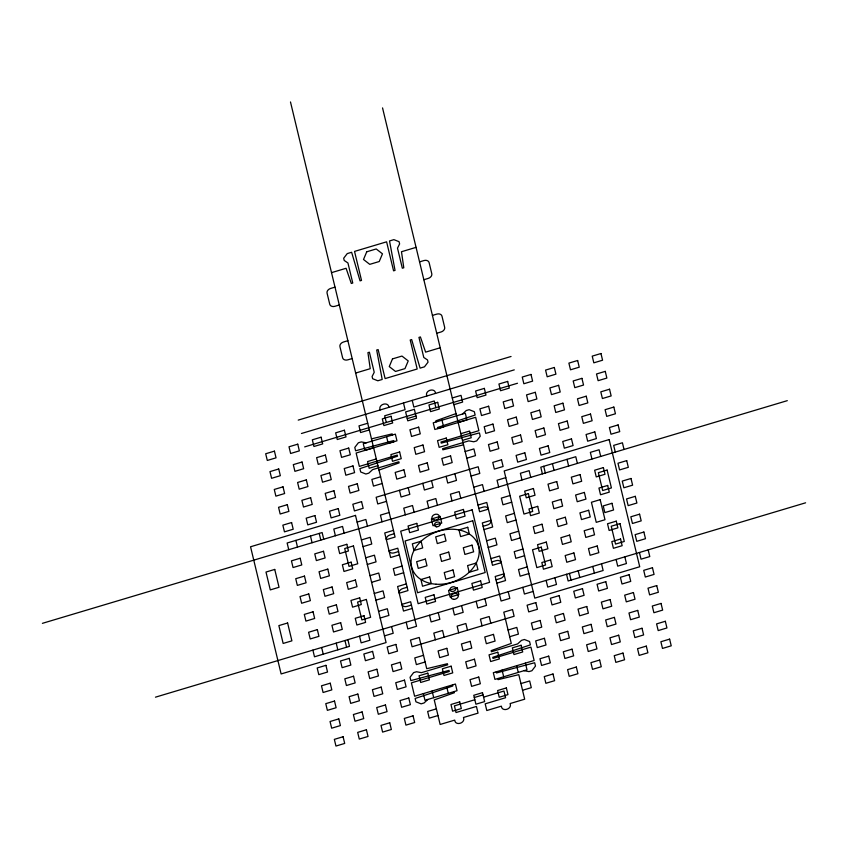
<?xml version="1.0" encoding="UTF-8"?>
<svg xmlns="http://www.w3.org/2000/svg" width="848" height="848" viewBox="0 0 848 848"><rect width="100%" height="100%" fill="white"/><g stroke="black" fill="none" stroke-linecap="round" stroke-linejoin="round"><path stroke-width="1.27" d="M462.393 414.078L466.23 410.538L469.145 409.669L474.329 411.704L475.134 415.054L437.504 427.498L437.769 428.611L475.664 417.28L478.887 430.667L440.981 441.999L441.257 443.122L479.427 432.904L480.222 436.254L476.661 440.907L473.746 441.776L468.838 440.854L442.592 448.698L442.868 449.811L463.538 444.829M427.88 699.441L424.042 702.981L421.127 703.851L415.944 701.815L415.138 698.466L452.779 686.021L452.503 684.908M456.033 413.591L435.893 420.809L436.158 421.922M378.992 470.099L399.132 462.881L398.867 461.768L372.622 469.612L368.785 473.152L365.87 474.021L360.697 471.986L359.891 468.637L397.521 456.192L397.256 455.079L359.351 466.411L356.139 453.023L394.034 441.691L393.769 440.568L355.598 450.786L354.793 447.437L358.365 442.783L361.28 441.914L366.188 442.836M331.526 272.643L346.09 268.286L351.305 283.465L352.757 283.031L347.934 262.954L344.214 260.474L343.673 258.248L347.245 253.594L351.623 252.28L360.05 280.858L361.513 280.423L354.538 251.411L386.603 241.828L393.578 270.83L395.041 270.395L389.518 240.949L393.896 239.645L399.069 241.68L399.609 243.917L397.5 248.135L402.323 268.212L403.786 267.777L401.486 251.729L416.071 247.362M335.013 287.143L330.635 288.447A4.569 3.434 -20.7 0 0 327.063 293.101L329.745 304.262A4.569 3.434 -20.7 0 0 334.928 306.298L339.295 304.994M419.559 261.873L423.926 260.559A4.569 3.434 -20.7 0 1 429.109 262.604L431.791 273.756A4.569 3.434 -20.7 0 1 428.219 278.409L423.852 279.723M347.881 340.695L343.514 341.998A4.569 3.434 -20.7 0 0 339.942 346.652L342.624 357.814A4.569 3.434 -20.7 0 0 347.797 359.849L352.174 358.545M432.427 315.414L436.805 314.11A4.569 3.434 -20.7 0 1 441.978 316.156L444.659 327.307A4.569 3.434 -20.7 0 1 441.098 331.96L436.72 333.264M355.662 373.046L370.226 368.689L367.937 352.641L369.389 352.206L374.222 372.283L372.102 376.501L372.643 378.727L377.826 380.773L382.194 379.469L376.682 350.023L378.134 349.588L385.109 378.59L417.184 369.007L410.209 339.995L411.662 339.56L420.099 368.138L424.466 366.824L428.039 362.17L427.498 359.944L423.777 357.464L418.954 337.387L420.407 336.953L425.622 352.132L440.207 347.775M298.22 420.11L511.047 356.478M301.443 433.498L514.27 369.866M367.725 423.247L358.98 425.866L360.591 432.554L369.336 429.947M452.281 397.977L461.026 395.359L462.637 402.058L453.881 404.666M304.665 446.885L517.492 383.254M407.241 418.615L415.986 415.997M373.629 447.797L364.884 450.405L363.273 443.716L395.348 434.123L396.949 440.822L388.204 443.44L386.593 436.741M458.174 422.516L466.919 419.908L465.319 413.209L433.243 422.802L434.854 429.491L443.599 426.873L441.988 420.184M376.311 458.948L367.566 461.566L369.177 468.255L377.922 465.647M460.856 433.678L469.601 431.06L471.212 437.759L462.467 440.366M380.604 476.799L371.859 479.417L373.47 486.105L382.215 483.498M465.149 451.528L473.894 448.91L475.505 455.609L466.76 458.217M386.508 501.348L377.752 503.956L376.152 497.267L478.187 466.76L479.798 473.449L471.053 476.067M357.114 522.092L365.859 519.474L367.47 526.163M389.19 512.499L380.434 515.118L382.045 521.806M473.735 487.229L482.48 484.611L484.091 491.299M505.8 477.636L497.055 480.254L498.666 486.943M42.4 623.344L787.294 400.659M361.407 539.943L370.152 537.325L371.763 544.013L363.018 546.631M393.472 530.35L384.727 532.968L390.631 557.507L399.376 554.899M478.028 505.079L486.773 502.461L492.667 527L483.922 529.618M510.093 495.486L501.348 498.105L502.959 504.793L511.704 502.186M394.278 533.699L389.91 535.003A4.569 3.434 -20.7 0 0 386.338 539.657L395.083 537.049L290.482 101.951M478.823 508.418L483.201 507.115A4.569 3.434 -20.7 0 1 488.384 509.15L479.629 511.768L382.543 107.908M365.7 557.793L374.445 555.175L376.056 561.864L367.311 564.482M514.386 513.337L505.641 515.955L507.252 522.644L515.997 520.036M398.571 551.55L394.203 552.854A4.569 3.434 -20.7 0 1 389.02 550.818L397.765 548.2L407.962 590.59L399.217 593.208A4.569 3.434 -20.7 0 1 402.779 588.554L407.157 587.251M483.116 526.269L487.494 524.965A4.569 3.434 -20.7 0 0 491.066 520.312L482.311 522.93L492.508 565.319L501.253 562.701A4.569 3.434 -20.7 0 0 496.08 560.666L491.702 561.97M369.993 575.633L378.738 573.025L380.349 579.714L371.594 582.332M402.058 566.051L393.313 568.669L394.924 575.357L403.669 572.739M486.604 540.78L495.349 538.162L496.96 544.851L488.215 547.469M518.679 531.187L509.934 533.805L511.535 540.494L520.28 537.886M374.275 593.483L383.031 590.876L384.632 597.564L375.887 600.183M406.351 583.901L397.606 586.519L403.5 611.058L412.255 608.44M490.897 558.62L499.642 556.012L505.546 580.551L496.801 583.17M522.972 549.038L514.217 551.656L515.828 558.344L524.573 555.726M378.568 611.334L387.313 608.726L388.925 615.415L380.18 618.033M527.255 566.888L518.51 569.506L520.121 576.195L528.866 573.577M411.45 605.101L407.072 606.405A4.569 3.434 -20.7 0 1 401.899 604.37L410.644 601.751L416.538 626.29L407.793 628.909L406.181 622.22M495.995 579.82L500.362 578.516A4.569 3.434 -20.7 0 0 503.935 573.863L495.19 576.47L501.094 601.02L509.839 598.402L508.228 591.713M155.46 697.173L805.6 502.811M384.473 635.883L393.218 633.265L391.606 626.577M533.159 591.427L524.414 594.045L522.803 587.357M423.512 655.303L414.767 657.921L416.379 664.609L425.124 661.991M508.058 630.022L516.803 627.414L518.414 634.103L509.669 636.721M436.391 708.854L427.646 711.461L429.247 718.161L437.992 715.542M474.286 697.522L483.031 694.904M520.937 683.573L529.682 680.965L531.293 687.654L522.548 690.272M474.827 699.748L454.422 705.854L456.023 712.543L476.438 706.448L478.039 713.136L463.464 717.493L463.739 718.616A4.569 3.434 -20.7 0 1 460.167 723.27A4.569 3.434 -20.7 0 1 454.984 721.224L454.719 720.111L440.144 724.468L434.24 699.929L454.38 692.71L454.115 691.597M483.572 697.141L503.977 691.035L505.588 697.734L485.183 703.829L486.794 710.529L501.369 706.161L501.634 707.285A4.569 3.434 -20.7 0 0 506.818 709.32A4.569 3.434 -20.7 0 0 510.379 704.667L510.114 703.554L524.689 699.197L518.796 674.658L498.115 679.64L497.85 678.527M371.488 438.861L392.158 433.879L392.423 434.992M524.085 670.683L528.993 671.605L531.908 670.736L535.48 666.083L534.675 662.733L496.504 672.952L496.239 671.828M624.033 449.472L622.421 442.773L613.676 445.391L615.288 452.079M648.169 549.875L649.78 556.564L641.024 559.182L639.424 552.493M600.702 456.436L599.091 449.747L590.346 452.366L591.957 459.054M624.838 556.85L626.449 563.538L617.704 566.157L616.093 559.457M577.382 463.411L575.781 456.722L540.791 467.174L542.402 473.873M601.529 563.814L603.129 570.513L568.149 580.975L566.538 574.276M567.026 459.33L568.637 466.029M592.773 566.432L594.384 573.131M552.451 463.697L554.062 470.386M578.198 570.789L579.809 577.488M543.706 466.305L545.317 473.004M569.453 573.407L571.064 580.106M530.731 477.36L529.131 470.661L520.375 473.279L521.986 479.979M554.868 577.764L556.479 584.463L547.734 587.07L546.123 580.382M525.389 663.115L527 669.803L494.935 679.396L493.324 672.697L534.134 660.497L530.922 647.109L493.017 658.44L492.752 657.327L530.382 644.883L529.576 641.533L524.403 639.498L521.488 640.367L517.651 643.908L491.405 651.752L491.14 650.639L511.28 643.42L503.776 612.171L512.521 609.564L514.121 616.252L412.086 646.759L410.474 640.07L419.219 637.452L426.735 668.69L447.415 663.708L447.68 664.821L421.435 672.665L416.527 671.743L413.612 672.612L410.05 677.266L410.856 680.615L449.016 670.397L449.292 671.521L411.386 682.852L414.608 696.24L455.418 684.029L457.03 690.717L424.965 700.31L423.353 693.611M516.644 665.722L518.255 672.422M435.554 393.408L435.289 392.295A4.569 3.434 -20.7 0 0 430.106 390.25A4.569 3.434 -20.7 0 0 426.544 394.903L426.809 396.027M454.867 473.735L456.478 480.424L447.723 483.042L446.122 476.343M460.761 498.274L459.16 491.586L450.405 494.193L452.016 500.892M484.908 598.688L486.508 605.377L477.763 607.995L476.152 601.296M490.801 623.227L489.19 616.528L480.445 619.146L482.056 625.845M502.069 670.079L503.68 676.778M435.861 407.665L434.25 400.977L413.835 407.072L412.234 400.383M431.537 480.71L433.148 487.399L424.403 490.017L422.792 483.318M437.441 505.249L435.83 498.56L427.085 501.168L428.696 507.867M461.577 605.652L463.188 612.351L454.443 614.959L452.832 608.27M467.481 630.202L465.87 623.503L457.125 626.121L458.736 632.809M403.489 402.991L405.09 409.69L384.685 415.785L386.296 422.484M388.903 407.358L388.638 406.234A4.569 3.434 -20.7 0 0 383.466 404.199A4.569 3.434 -20.7 0 0 379.893 408.853L380.158 409.966M408.217 487.674L409.828 494.373L401.083 496.992L399.472 490.292M414.121 512.224L412.51 505.525L403.765 508.143L405.376 514.831M438.257 612.627L439.868 619.326L431.123 621.934L429.512 615.245M444.161 637.177L442.55 630.477L433.805 633.096L435.406 639.784M446.673 686.647L448.285 693.335M432.098 691.003L433.71 697.692M344.15 533.138L342.539 526.449L333.794 529.057L335.405 535.756M368.286 633.541L369.898 640.24L361.153 642.858L359.541 636.159M323.735 539.243L322.123 532.544L287.133 543.006L288.744 549.705M347.871 639.646L349.482 646.346L314.491 656.797L312.891 650.109M319.219 533.413L320.82 540.112M344.966 640.516L346.567 647.215M310.463 536.031L312.075 542.731M336.211 643.134L337.822 649.822M295.888 540.388L297.5 547.087M321.636 647.49L323.247 654.19M366.739 251.792L363.516 259.488L369.76 264.353L379.236 261.523L382.469 253.828L376.215 248.962L366.739 251.792M392.486 358.895L389.264 366.59L395.507 371.456L404.984 368.615L408.217 360.919L401.963 356.065L392.486 358.895M274.434 451.136L265.689 453.754L267.3 460.453L276.045 457.835L274.434 451.136M297.754 444.172L289.009 446.779L290.62 453.479L299.365 450.86L297.754 444.172M321.085 437.197L312.34 439.815L313.94 446.504L322.696 443.886L321.085 437.197M344.405 430.222L335.66 432.84L337.271 439.529L346.016 436.921L344.405 430.222M391.055 416.283L382.31 418.891L383.911 425.59L392.666 422.972L391.055 416.283M414.375 409.308L405.63 411.916L407.771 420.841L416.516 418.234L414.375 409.308M437.695 402.334L428.95 404.952L430.561 411.64L439.306 409.022L437.695 402.334M484.346 388.384L475.601 391.002L477.212 397.691L485.957 395.083L484.346 388.384M507.666 381.42L498.921 384.027L500.532 390.727L509.277 388.108L507.666 381.42M530.996 374.445L522.251 377.053L523.852 383.752L532.608 381.134L530.996 374.445M554.316 367.47L545.571 370.088L547.183 376.777L555.928 374.159L554.316 367.47M577.636 360.495L568.891 363.114L570.503 369.802L579.248 367.195L577.636 360.495M600.967 353.521L592.222 356.139L593.823 362.838L602.568 360.22L600.967 353.521M278.727 468.986L269.982 471.605L271.593 478.304L280.338 475.686L278.727 468.986M302.047 462.022L293.302 464.63L294.913 471.329L303.658 468.711L302.047 462.022M325.378 455.047L316.622 457.666L318.233 464.354L326.978 461.736L325.378 455.047M348.698 448.073L339.953 450.691L341.564 457.379L350.309 454.772L348.698 448.073M418.668 427.159L409.923 429.766L411.534 436.466L420.279 433.847L418.668 427.159M488.639 406.234L479.894 408.853L481.505 415.541L490.25 412.934L488.639 406.234M511.959 399.27L503.214 401.878L504.825 408.577L513.57 405.959L511.959 399.27M535.289 392.295L526.534 394.903L528.145 401.602L536.89 398.984L535.289 392.295M558.609 385.321L549.864 387.939L551.476 394.627L560.221 392.009L558.609 385.321M581.929 378.346L573.184 380.964L574.796 387.653L583.541 385.045L581.929 378.346M605.26 371.371L596.504 373.989L598.116 380.678L606.861 378.07L605.26 371.371M283.02 486.837L274.275 489.455L275.876 496.154L284.631 493.536L283.02 486.837M306.34 479.873L297.595 482.48L299.206 489.179L307.951 486.561L306.34 479.873M329.66 472.898L320.915 475.505L322.526 482.205L331.271 479.586L329.66 472.898M352.991 465.923L344.246 468.541L345.846 475.23L354.602 472.622L352.991 465.923M399.631 451.973L390.886 454.592L392.497 461.291L401.242 458.673L399.631 451.973M422.961 445.009L414.216 447.617L415.817 454.316L424.572 451.698L422.961 445.009M446.281 438.034L437.536 440.653L439.147 447.341L447.892 444.723L446.281 438.034M492.932 424.085L484.187 426.703L485.787 433.392L494.543 430.784L492.932 424.085M516.252 417.11L507.507 419.728L509.118 426.427L517.863 423.809L516.252 417.11M539.572 410.146L530.827 412.753L532.438 419.453L541.183 416.834L539.572 410.146M562.902 403.171L554.157 405.789L555.758 412.478L564.503 409.86L562.902 403.171M586.222 396.196L577.477 398.814L579.089 405.503L587.834 402.895L586.222 396.196M609.542 389.221L600.797 391.84L602.409 398.528L611.154 395.921L609.542 389.221M287.313 504.687L278.557 507.305L280.169 514.005L288.914 511.386L287.313 504.687M310.633 497.723L301.888 500.331L303.499 507.03L312.244 504.412L310.633 497.723M333.953 490.748L325.208 493.356L326.819 500.055L335.564 497.437L333.953 490.748M357.284 483.773L348.528 486.392L350.139 493.08L358.884 490.462L357.284 483.773M403.924 469.824L395.179 472.442L396.79 479.141L405.535 476.523L403.924 469.824M427.254 462.86L418.499 465.467L420.11 472.166L428.855 469.548L427.254 462.86M450.574 455.885L441.829 458.492L443.44 465.192L452.185 462.573L450.574 455.885M497.225 441.935L488.469 444.553L490.08 451.242L498.825 448.634L497.225 441.935M520.545 434.96L511.8 437.579L513.411 444.278L522.156 441.66L520.545 434.96M543.865 427.996L535.12 430.604L536.731 437.303L545.476 434.685L543.865 427.996M567.195 421.021L558.44 423.64L560.051 430.328L568.796 427.71L567.195 421.021M590.515 414.047L581.77 416.665L583.382 423.353L592.127 420.746L590.515 414.047M613.835 407.072L605.09 409.69L606.702 416.379L615.447 413.771L613.835 407.072M291.595 522.538L282.85 525.156L284.462 531.844L293.207 529.237L291.595 522.538M314.926 515.573L306.181 518.181L307.782 524.88L316.537 522.262L314.926 515.573M338.246 508.599L329.501 511.206L331.112 517.905L339.857 515.287L338.246 508.599M361.566 501.624L352.821 504.242L354.432 510.931L363.177 508.312L361.566 501.624M501.507 459.786L492.762 462.404L494.373 469.092L503.118 466.485L501.507 459.786M524.838 452.811L516.093 455.429L517.693 462.128L526.449 459.51L524.838 452.811M548.158 445.847L539.413 448.454L541.024 455.153L549.769 452.535L548.158 445.847M571.478 438.872L562.733 441.479L564.344 448.179L573.089 445.56L571.478 438.872M594.808 431.897L586.063 434.515L587.664 441.204L596.409 438.596L594.808 431.897M618.128 424.922L609.383 427.54L610.995 434.229L619.74 431.621L618.128 424.922M355.503 515.393L250.552 546.769L281.123 673.948L386.084 642.572L355.503 515.393M609.15 439.571L504.189 470.947L534.77 598.126L639.721 566.75L609.15 439.571M300.181 558.238L291.436 560.857L293.048 567.545L301.793 564.938L300.181 558.238M323.501 551.264L314.756 553.882L316.368 560.581L325.113 557.963L323.501 551.264M346.832 544.299L338.087 546.907L339.688 553.606L348.443 550.988L346.832 544.299M416.803 523.375L408.058 525.993L409.658 532.682L418.414 530.074L416.803 523.375M440.123 516.4L431.378 519.018L432.989 525.718L441.734 523.099L440.123 516.4M463.443 509.436L454.698 512.044L456.309 518.743L465.054 516.125L463.443 509.436M533.413 488.512L524.668 491.13L526.279 497.818L535.024 495.211L533.413 488.512M556.744 481.547L547.999 484.155L549.599 490.854L558.344 488.236L556.744 481.547M580.064 474.573L571.319 477.18L572.93 483.879L581.675 481.261L580.064 474.573M603.384 467.598L594.639 470.216L596.25 476.905L604.995 474.286L603.384 467.598M626.714 460.623L617.969 463.241L619.57 469.93L628.315 467.322L626.714 460.623M472.135 509.828L400.701 531.177L418.138 603.691L489.572 582.343L472.135 509.828M274.741 569.432L265.996 572.05L270.289 589.901L279.034 587.282L274.741 569.432M353.457 545.9L344.712 548.518L349.005 566.369L357.75 563.75L353.457 545.9M528.399 493.6L519.654 496.218L523.947 514.068L532.692 511.45L528.399 493.6M607.115 470.068L598.37 472.686L602.663 490.536L611.408 487.918L607.115 470.068M472.739 520.767L405.1 540.992L417.545 592.752L485.183 572.527L472.739 520.767M304.474 576.089L295.729 578.707L297.341 585.396L306.086 582.788L304.474 576.089M327.794 569.114L319.049 571.732L320.661 578.431L329.406 575.813L327.794 569.114M351.125 562.15L342.369 564.757L343.981 571.457L352.726 568.838L351.125 562.15M421.096 541.225L412.34 543.844L413.951 550.532L422.696 547.925L421.096 541.225M444.416 534.251L435.671 536.869L437.282 543.568L446.027 540.95L444.416 534.251M467.736 527.286L458.991 529.894L460.602 536.593L469.347 533.975L467.736 527.286M537.706 506.362L528.961 508.98L530.572 515.669L539.317 513.061L537.706 506.362M561.037 499.387L552.281 502.005L553.892 508.705L562.637 506.086L561.037 499.387M584.357 492.423L575.612 495.031L577.223 501.73L585.968 499.112L584.357 492.423M607.677 485.448L598.932 488.066L600.543 494.755L609.288 492.137L607.677 485.448M630.997 478.473L622.252 481.092L623.863 487.78L632.608 485.173L630.997 478.473M600.161 499.652L591.416 502.27L596.25 522.347L604.995 519.729L600.161 499.652M308.767 593.939L300.022 596.557L301.623 603.246L310.379 600.638L308.767 593.939M332.087 586.964L323.342 589.583L324.954 596.282L333.699 593.664L332.087 586.964M355.407 580L346.662 582.608L348.274 589.307L357.019 586.689L355.407 580M425.378 559.076L416.633 561.694L418.244 568.383L426.989 565.775L425.378 559.076M448.709 552.101L439.964 554.719L441.564 561.418L450.32 558.8L448.709 552.101M472.029 545.137L463.284 547.744L464.895 554.444L473.64 551.825L472.029 545.137M541.999 524.212L533.254 526.831L534.865 533.519L543.61 530.912L541.999 524.212M565.319 517.238L556.574 519.856L558.185 526.555L566.93 523.937L565.319 517.238M588.65 510.273L579.905 512.881L581.505 519.58L590.25 516.962L588.65 510.273M611.97 503.299L603.225 505.917L604.836 512.605L613.581 509.987L611.97 503.299M635.29 496.324L626.545 498.942L628.156 505.631L636.901 503.023L635.29 496.324M313.06 611.79L304.305 614.408L305.916 621.096L314.661 618.489L313.06 611.79M336.38 604.815L327.635 607.433L329.247 614.132L337.992 611.514L336.38 604.815M359.7 597.851L350.955 600.458L352.567 607.157L361.312 604.539L359.7 597.851M429.671 576.926L420.926 579.544L422.537 586.233L431.282 583.625L429.671 576.926M453.002 569.951L444.246 572.57L445.857 579.269L454.602 576.651L453.002 569.951M476.322 562.987L467.577 565.595L469.188 572.294L477.933 569.676L476.322 562.987M546.292 542.063L537.547 544.681L539.158 551.37L547.903 548.762L546.292 542.063M569.612 535.088L560.867 537.706L562.478 544.405L571.223 541.787L569.612 535.088M592.932 528.124L584.187 530.731L585.798 537.431L594.543 534.812L592.932 528.124M616.263 521.149L607.518 523.767L609.129 530.456L617.874 527.838L616.263 521.149M639.583 514.174L630.838 516.792L632.449 523.481L641.194 520.873L639.583 514.174M287.61 622.983L278.865 625.601L283.158 643.452L291.903 640.834L287.61 622.983M366.336 599.451L357.58 602.069L361.873 619.92L370.618 617.302L366.336 599.451M541.268 547.151L532.523 549.769L536.816 567.619L545.561 565.001L541.268 547.151M619.983 523.619L611.238 526.237L615.531 544.087L624.276 541.469L619.983 523.619M317.343 629.64L308.598 632.258L310.209 638.947L318.954 636.339L317.343 629.64M340.673 622.665L331.928 625.283L333.529 631.972L342.285 629.364L340.673 622.665M363.993 615.701L355.248 618.309L356.86 625.008L365.605 622.39L363.993 615.701M433.964 594.777L425.219 597.395L426.83 604.083L435.575 601.476L433.964 594.777M457.284 587.802L448.539 590.42L450.15 597.119L458.895 594.501L457.284 587.802M480.615 580.838L471.87 583.445L473.47 590.144L482.215 587.526L480.615 580.838M550.585 559.913L541.84 562.531L543.441 569.22L552.186 566.612L550.585 559.913M573.905 552.938L565.16 555.557L566.771 562.256L575.516 559.638L573.905 552.938M597.225 545.974L588.48 548.582L590.091 555.281L598.836 552.663L597.225 545.974M620.556 538.999L611.811 541.607L613.411 548.306L622.156 545.688L620.556 538.999M643.876 532.025L635.131 534.643L636.742 541.331L645.487 538.713L643.876 532.025M325.929 665.341L317.184 667.959L318.795 674.648L327.54 672.04L325.929 665.341M349.249 658.366L340.504 660.984L342.115 667.673L350.86 665.065L349.249 658.366M372.579 651.391L363.834 654.009L365.435 660.709L374.191 658.09L372.579 651.391M395.899 644.427L387.154 647.035L388.766 653.734L397.511 651.116L395.899 644.427M535.841 602.589L527.096 605.207L528.707 611.896L537.452 609.277L535.841 602.589M559.161 595.614L550.416 598.232L552.027 604.921L560.772 602.313L559.161 595.614M582.491 588.639L573.746 591.257L575.347 597.946L584.092 595.338L582.491 588.639M605.811 581.675L597.066 584.283L598.677 590.982L607.422 588.364L605.811 581.675M629.131 574.7L620.386 577.308L621.997 584.007L630.742 581.389L629.131 574.7M652.462 567.725L643.717 570.344L645.317 577.032L654.062 574.414L652.462 567.725M330.222 683.191L321.477 685.809L323.088 692.498L331.833 689.88L330.222 683.191M353.542 676.216L344.797 678.835L346.408 685.523L355.153 682.916L353.542 676.216M376.872 669.242L368.117 671.86L369.728 678.559L378.473 675.941L376.872 669.242M400.192 662.277L391.447 664.885L393.059 671.584L401.804 668.966L400.192 662.277M446.843 648.328L438.087 650.946L439.699 657.635L448.444 655.027L446.843 648.328M470.163 641.353L461.418 643.971L463.029 650.66L471.774 648.052L470.163 641.353M493.483 634.378L484.738 636.996L486.349 643.696L495.094 641.077L493.483 634.378M540.134 620.439L531.389 623.057L533 629.746L541.745 627.128L540.134 620.439M563.454 613.464L554.709 616.083L556.32 622.771L565.065 620.164L563.454 613.464M586.774 606.49L578.029 609.108L579.64 615.796L588.385 613.189L586.774 606.49M610.104 599.515L601.359 602.133L602.96 608.832L611.715 606.214L610.104 599.515M633.424 592.551L624.679 595.158L626.29 601.857L635.035 599.239L633.424 592.551M656.744 585.576L647.999 588.194L649.61 594.883L658.355 592.264L656.744 585.576M334.515 701.042L325.77 703.66L327.37 710.348L336.126 707.73L334.515 701.042M357.835 694.067L349.09 696.685L350.701 703.374L359.446 700.766L357.835 694.067M381.155 687.092L372.41 689.71L374.021 696.409L382.766 693.791L381.155 687.092M404.485 680.128L395.74 682.735L397.341 689.435L406.097 686.816L404.485 680.128M427.805 673.153L419.06 675.761L420.672 682.46L429.417 679.842L427.805 673.153M451.125 666.178L442.38 668.796L443.992 675.485L452.737 672.867L451.125 666.178M474.456 659.203L465.711 661.822L467.312 668.51L476.057 665.903L474.456 659.203M497.776 652.229L489.031 654.847L490.642 661.546L499.387 658.928L497.776 652.229M521.096 645.264L512.351 647.872L513.962 654.571L522.707 651.953L521.096 645.264M544.427 638.29L535.682 640.908L537.282 647.596L546.027 644.978L544.427 638.29M567.747 631.315L559.002 633.933L560.613 640.622L569.358 638.014L567.747 631.315M591.067 624.34L582.322 626.958L583.933 633.647L592.678 631.039L591.067 624.34M614.397 617.365L605.652 619.983L607.253 626.683L615.998 624.064L614.397 617.365M637.717 610.401L628.972 613.009L630.583 619.708L639.328 617.09L637.717 610.401M661.037 603.426L652.292 606.044L653.903 612.733L662.648 610.115L661.037 603.426M338.808 718.892L330.052 721.51L331.663 728.199L340.408 725.581L338.808 718.892M362.128 711.917L353.383 714.535L354.994 721.224L363.739 718.616L362.128 711.917M385.448 704.942L376.703 707.561L378.314 714.249L387.059 711.642L385.448 704.942M408.778 697.978L400.023 700.586L401.634 707.285L410.379 704.667L408.778 697.978M478.749 677.054L469.993 679.672L471.605 686.361L480.35 683.753L478.749 677.054M548.709 656.14L539.964 658.748L541.575 665.447L550.32 662.829L548.709 656.14M572.04 649.165L563.295 651.783L564.895 658.472L573.651 655.854L572.04 649.165M595.36 642.19L586.615 644.809L588.226 651.497L596.971 648.89L595.36 642.19M618.68 635.216L609.935 637.834L611.546 644.533L620.291 641.915L618.68 635.216M642.01 628.251L633.265 630.859L634.866 637.558L643.621 634.94L642.01 628.251M665.33 621.277L656.585 623.895L658.196 630.583L666.941 627.965L665.33 621.277M482.501 692.678L473.756 695.286L475.898 704.211L484.643 701.603L482.501 692.678M343.09 736.742L334.345 739.361L335.956 746.049L344.701 743.431L343.09 736.742M366.421 729.768L357.676 732.386L359.276 739.074L368.032 736.467L366.421 729.768M389.741 722.793L380.996 725.411L382.607 732.1L391.352 729.492L389.741 722.793M413.061 715.829L404.316 718.436L405.927 725.135L414.672 722.517L413.061 715.829M459.711 701.879L450.966 704.497L452.578 711.186L461.323 708.568L459.711 701.879M506.362 687.929L497.617 690.548L499.218 697.247L507.963 694.629L506.362 687.929M553.002 673.99L544.257 676.598L545.868 683.297L554.613 680.679L553.002 673.99M576.333 667.016L567.588 669.634L569.188 676.322L577.933 673.704L576.333 667.016M599.653 660.041L590.908 662.659L592.519 669.348L601.264 666.74L599.653 660.041M622.973 653.066L614.228 655.684L615.839 662.383L624.584 659.765L622.973 653.066M646.303 646.102L637.548 648.709L639.159 655.409L647.904 652.79L646.303 646.102M669.623 639.127L660.878 641.735L662.489 648.434L671.234 645.816L669.623 639.127M434.632 520.142A3.816 2.862 -20.7 0 0 439.2 515.87A3.816 2.862 -20.7 0 0 433.021 515.457A3.816 2.862 -20.7 0 0 434.632 520.142M436.031 584.219A35.065 26.299 -20.7 0 0 478.134 544.935A35.065 26.299 -20.7 0 0 421.233 541.13A35.065 26.299 -20.7 0 0 436.031 584.219M436.572 526.799A3.053 2.29 -20.7 0 0 440.229 523.375A3.053 2.29 -20.7 0 0 435.278 523.046A3.053 2.29 -20.7 0 0 436.572 526.799M453.669 599.345A3.816 2.862 -20.7 0 0 458.249 595.084A3.816 2.862 -20.7 0 0 452.058 594.671A3.816 2.862 -20.7 0 0 453.669 599.345M452.122 591.501A3.053 2.29 -20.7 0 0 455.789 588.088A3.053 2.29 -20.7 0 0 450.839 587.749A3.053 2.29 -20.7 0 0 452.122 591.501"/></g></svg>
